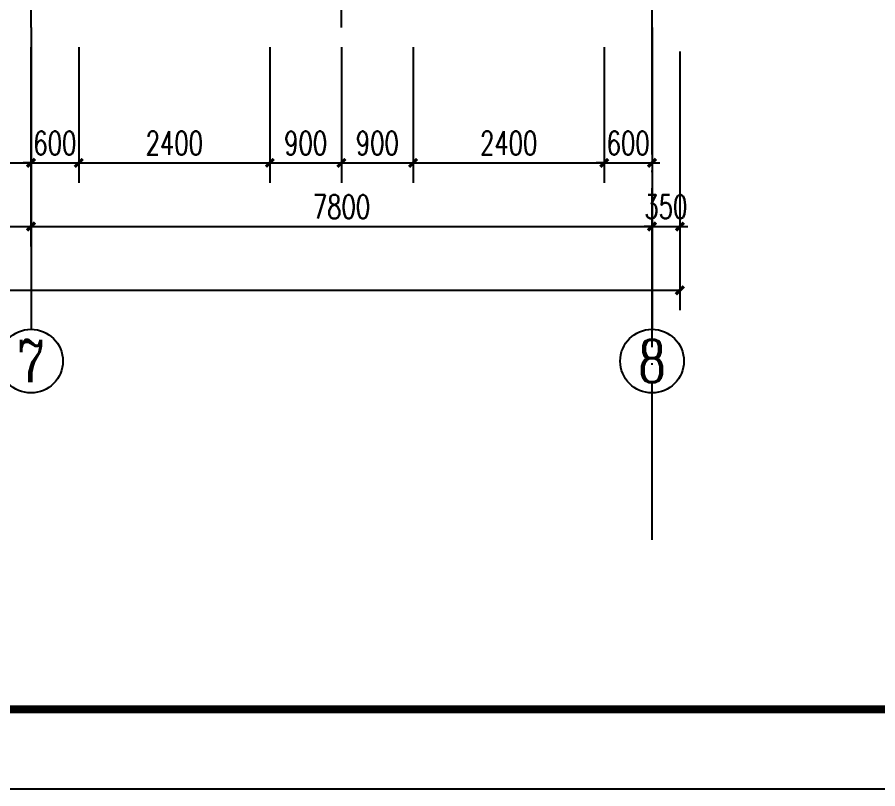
# Model space of a CAD drawing. Extents: x 63793 to 231107, y 20849 to 337643.
# Drawn here: x 196226 to 207035, y 252050 to 261743 of the extents above; entities that cross this region are included whole.
import ezdxf
from ezdxf.enums import TextEntityAlignment as Align

# ---------------------------------------------------------------- set-up
doc = ezdxf.new("R2010")
doc.units = 0
doc.header["$LTSCALE"] = 1000
doc.header["$MEASUREMENT"] = 0
doc.linetypes.add('DOTE', pattern=[2.42, 2, -0.2, 0.02, -0.2])
for name, color, linetype in [('AXIS', 3, 'Continuous'), ('AXIS_TEXT', 7, 'Continuous'), ('DOTE', 1, 'DOTE'), ('PUB_DIM', 3, 'Continuous'), ('PUB_TITLE', 4, 'Continuous')]:
    doc.layers.add(name, color=color, linetype=linetype)
doc.styles.add('_TCH_AXIS', font='COMPLEX', dxfattribs={"bigfont": 'GBCBIG'})
doc.styles.add('_TCH_DIM_T3', font='SIMPLEX', dxfattribs={"width": 0.705882, "bigfont": 'GBCBIG'})
doc.styles.add('COMPLEX', font='COMPLEX')
doc.dimstyles.new('_TCH_ARCH&&100', dxfattribs={"dimtxt": 297.5, "dimasz": 100, "dimexe": 250, "dimexo": 300, "dimgap": 100, "dimtad": 1, "dimdec": 0, "dimzin": 0, "dimdsep": 46, "dimtxsty": '_TCH_DIM_T3', "dimblk": 'ARCHTICK', "dimcen": 0.09, "dimclrt": 7, "dimazin": 2, "dimtfac": 1, "dimtdec": 0, "dimtix": 1, "dimtmove": 2, "dimatfit": 3, "dimfxl": 0, "dimtolj": 1, "dimtzin": 0, "dimarcsym": 0})

# ---------------------------------------------------------------- blocks, each defined once
blk = doc.blocks.new('ddf')
at = {"layer": 'DOTE'}
blk.add_line((98583.8, 105895.5), (98583.8, 120424), dxfattribs=at)
blk = doc.blocks.new('_ArchTick')
at = {"color": 0, "linetype": 'ByBlock', "const_width": 0.4}
blk.add_lwpolyline([(-0.5, -0.5), (0.5, 0.5)], dxfattribs=at)
blk = doc.blocks.new('*D214')
at = {"layer": 'Defpoints', "color": 0, "transparency": 16777216}
for p in [(203599, 261667), (204199, 261667), (204199, 259913)]:
    blk.add_point(p, dxfattribs=at)
at = {"layer": 'PUB_DIM', "color": 0, "lineweight": -2, "transparency": 16777216}
for p, q in [((203599, 261367), (203599, 259663)), ((204199, 261367), (204199, 259663)), ((203599, 259913), (203499, 259913)), ((203599, 259913), (204199, 259913)), ((204199, 259913), (204299, 259913))]:
    blk.add_line(p, q, dxfattribs=at)
at = {"layer": 'PUB_DIM', "color": 0, "lineweight": -2, "transparency": 16777216, "xscale": 100, "yscale": 100, "zscale": 100}
blk.add_blockref('_ArchTick', (203599, 259913), dxfattribs=at)
at = {"layer": 'PUB_DIM', "color": 0, "lineweight": -2, "transparency": 16777216, "xscale": 100, "yscale": 100, "zscale": 100, "rotation": 180}
blk.add_blockref('_ArchTick', (204199, 259913), dxfattribs=at)
at = {"layer": 'PUB_DIM', "color": 7, "transparency": 16777216, "insert": (203899, 260161), "char_height": 297.5, "attachment_point": 5, "style": '_TCH_DIM_T3'}
blk.add_mtext('\\A1;600', dxfattribs=at)
blk = doc.blocks.new('*D215')
at = {"layer": 'Defpoints', "color": 0, "transparency": 16777216}
for p in [(201199, 261667), (203599, 261667), (203599, 259913)]:
    blk.add_point(p, dxfattribs=at)
at = {"layer": 'PUB_DIM', "color": 0, "lineweight": -2, "transparency": 16777216}
for p, q in [((201199, 261367), (201199, 259663)), ((203599, 261367), (203599, 259663)), ((201199, 259913), (203599, 259913))]:
    blk.add_line(p, q, dxfattribs=at)
at = {"layer": 'PUB_DIM', "color": 0, "lineweight": -2, "transparency": 16777216, "xscale": 100, "yscale": 100, "zscale": 100, "rotation": 180}
blk.add_blockref('_ArchTick', (201199, 259913), dxfattribs=at)
at = {"layer": 'PUB_DIM', "color": 0, "lineweight": -2, "transparency": 16777216, "xscale": 100, "yscale": 100, "zscale": 100}
blk.add_blockref('_ArchTick', (203599, 259913), dxfattribs=at)
at = {"layer": 'PUB_DIM', "color": 7, "transparency": 16777216, "insert": (202399, 260161), "char_height": 297.5, "attachment_point": 5, "style": '_TCH_DIM_T3'}
blk.add_mtext('\\A1;2400', dxfattribs=at)
blk = doc.blocks.new('*D216')
at = {"layer": 'Defpoints', "color": 0, "transparency": 16777216}
for p in [(200299, 261667), (201199, 261667), (201199, 259913)]:
    blk.add_point(p, dxfattribs=at)
at = {"layer": 'PUB_DIM', "color": 0, "lineweight": -2, "transparency": 16777216}
for p, q in [((200299, 261367), (200299, 259663)), ((201199, 261367), (201199, 259663)), ((200299, 259913), (201199, 259913))]:
    blk.add_line(p, q, dxfattribs=at)
at = {"layer": 'PUB_DIM', "color": 0, "lineweight": -2, "transparency": 16777216, "xscale": 100, "yscale": 100, "zscale": 100, "rotation": 180}
blk.add_blockref('_ArchTick', (200299, 259913), dxfattribs=at)
at = {"layer": 'PUB_DIM', "color": 0, "lineweight": -2, "transparency": 16777216, "xscale": 100, "yscale": 100, "zscale": 100}
blk.add_blockref('_ArchTick', (201199, 259913), dxfattribs=at)
at = {"layer": 'PUB_DIM', "color": 7, "transparency": 16777216, "insert": (200749, 260161), "char_height": 297.5, "attachment_point": 5, "style": '_TCH_DIM_T3'}
blk.add_mtext('\\A1;900', dxfattribs=at)
blk = doc.blocks.new('*D217')
at = {"layer": 'Defpoints', "color": 0, "transparency": 16777216}
for p in [(199399, 261667), (200299, 261667), (200299, 259913)]:
    blk.add_point(p, dxfattribs=at)
at = {"layer": 'PUB_DIM', "color": 0, "lineweight": -2, "transparency": 16777216}
for p, q in [((199399, 261367), (199399, 259663)), ((200299, 261367), (200299, 259663)), ((199399, 259913), (200299, 259913))]:
    blk.add_line(p, q, dxfattribs=at)
at = {"layer": 'PUB_DIM', "color": 0, "lineweight": -2, "transparency": 16777216, "xscale": 100, "yscale": 100, "zscale": 100, "rotation": 180}
blk.add_blockref('_ArchTick', (199399, 259913), dxfattribs=at)
at = {"layer": 'PUB_DIM', "color": 0, "lineweight": -2, "transparency": 16777216, "xscale": 100, "yscale": 100, "zscale": 100}
blk.add_blockref('_ArchTick', (200299, 259913), dxfattribs=at)
at = {"layer": 'PUB_DIM', "color": 7, "transparency": 16777216, "insert": (199849, 260161), "char_height": 297.5, "attachment_point": 5, "style": '_TCH_DIM_T3'}
blk.add_mtext('\\A1;900', dxfattribs=at)
blk = doc.blocks.new('*D218')
at = {"layer": 'Defpoints', "color": 0, "transparency": 16777216}
for p in [(196999, 261667), (199399, 261667), (199399, 259913)]:
    blk.add_point(p, dxfattribs=at)
at = {"layer": 'PUB_DIM', "color": 0, "lineweight": -2, "transparency": 16777216}
for p, q in [((196999, 261367), (196999, 259663)), ((199399, 261367), (199399, 259663)), ((196999, 259913), (199399, 259913))]:
    blk.add_line(p, q, dxfattribs=at)
at = {"layer": 'PUB_DIM', "color": 0, "lineweight": -2, "transparency": 16777216, "xscale": 100, "yscale": 100, "zscale": 100, "rotation": 180}
blk.add_blockref('_ArchTick', (196999, 259913), dxfattribs=at)
at = {"layer": 'PUB_DIM', "color": 0, "lineweight": -2, "transparency": 16777216, "xscale": 100, "yscale": 100, "zscale": 100}
blk.add_blockref('_ArchTick', (199399, 259913), dxfattribs=at)
at = {"layer": 'PUB_DIM', "color": 7, "transparency": 16777216, "insert": (198199, 260161), "char_height": 297.5, "attachment_point": 5, "style": '_TCH_DIM_T3'}
blk.add_mtext('\\A1;2400', dxfattribs=at)
blk = doc.blocks.new('*D219')
at = {"layer": 'Defpoints', "color": 0, "transparency": 16777216}
for p in [(196399, 261667), (196999, 261667), (196999, 259913)]:
    blk.add_point(p, dxfattribs=at)
at = {"layer": 'PUB_DIM', "color": 0, "lineweight": -2, "transparency": 16777216}
for p, q in [((196399, 261367), (196399, 259663)), ((196999, 261367), (196999, 259663)), ((196399, 259913), (196299, 259913)), ((196399, 259913), (196999, 259913)), ((196999, 259913), (197099, 259913))]:
    blk.add_line(p, q, dxfattribs=at)
at = {"layer": 'PUB_DIM', "color": 0, "lineweight": -2, "transparency": 16777216, "xscale": 100, "yscale": 100, "zscale": 100}
blk.add_blockref('_ArchTick', (196399, 259913), dxfattribs=at)
at = {"layer": 'PUB_DIM', "color": 0, "lineweight": -2, "transparency": 16777216, "xscale": 100, "yscale": 100, "zscale": 100, "rotation": 180}
blk.add_blockref('_ArchTick', (196999, 259913), dxfattribs=at)
at = {"layer": 'PUB_DIM', "color": 7, "transparency": 16777216, "insert": (196699, 260161), "char_height": 297.5, "attachment_point": 5, "style": '_TCH_DIM_T3'}
blk.add_mtext('\\A1;600', dxfattribs=at)
blk = doc.blocks.new('*D220')
at = {"layer": 'Defpoints', "color": 0, "transparency": 16777216}
for p in [(194599, 261667), (196399, 261667), (196399, 259913)]:
    blk.add_point(p, dxfattribs=at)
at = {"layer": 'PUB_DIM', "color": 0, "lineweight": -2, "transparency": 16777216}
for p, q in [((194599, 261367), (194599, 259663)), ((196399, 261367), (196399, 259663)), ((194599, 259913), (196399, 259913))]:
    blk.add_line(p, q, dxfattribs=at)
at = {"layer": 'PUB_DIM', "color": 0, "lineweight": -2, "transparency": 16777216, "xscale": 100, "yscale": 100, "zscale": 100, "rotation": 180}
blk.add_blockref('_ArchTick', (194599, 259913), dxfattribs=at)
at = {"layer": 'PUB_DIM', "color": 0, "lineweight": -2, "transparency": 16777216, "xscale": 100, "yscale": 100, "zscale": 100}
blk.add_blockref('_ArchTick', (196399, 259913), dxfattribs=at)
at = {"layer": 'PUB_DIM', "color": 7, "transparency": 16777216, "insert": (195499, 260161), "char_height": 297.5, "attachment_point": 5, "style": '_TCH_DIM_T3'}
blk.add_mtext('\\A1;1800', dxfattribs=at)
blk = doc.blocks.new('*D271')
at = {"layer": 'AXIS', "color": 0, "lineweight": -2, "transparency": 16777216}
for p, q in [((188599, 261313), (188599, 258863)), ((196399, 261313), (196399, 258863)), ((188599, 259113), (196399, 259113))]:
    blk.add_line(p, q, dxfattribs=at)
at = {"layer": 'Defpoints', "color": 0, "transparency": 16777216}
for p in [(188599, 261613), (196399, 261613), (196399, 259113)]:
    blk.add_point(p, dxfattribs=at)
at = {"layer": 'AXIS', "color": 0, "lineweight": -2, "transparency": 16777216, "xscale": 100, "yscale": 100, "zscale": 100, "rotation": 180}
blk.add_blockref('_ArchTick', (188599, 259113), dxfattribs=at)
at = {"layer": 'AXIS', "color": 0, "lineweight": -2, "transparency": 16777216, "xscale": 100, "yscale": 100, "zscale": 100}
blk.add_blockref('_ArchTick', (196399, 259113), dxfattribs=at)
at = {"layer": 'AXIS', "color": 7, "transparency": 16777216, "insert": (192499, 259361), "char_height": 297.5, "attachment_point": 5, "style": '_TCH_DIM_T3'}
blk.add_mtext('\\A1;7800', dxfattribs=at)
blk = doc.blocks.new('*D272')
at = {"layer": 'AXIS', "color": 0, "lineweight": -2, "transparency": 16777216}
for p, q in [((196399, 261313), (196399, 258863)), ((204199, 261313), (204199, 258863)), ((196399, 259113), (204199, 259113))]:
    blk.add_line(p, q, dxfattribs=at)
at = {"layer": 'Defpoints', "color": 0, "transparency": 16777216}
for p in [(196399, 261613), (204199, 261613), (204199, 259113)]:
    blk.add_point(p, dxfattribs=at)
at = {"layer": 'AXIS', "color": 0, "lineweight": -2, "transparency": 16777216, "xscale": 100, "yscale": 100, "zscale": 100, "rotation": 180}
blk.add_blockref('_ArchTick', (196399, 259113), dxfattribs=at)
at = {"layer": 'AXIS', "color": 0, "lineweight": -2, "transparency": 16777216, "xscale": 100, "yscale": 100, "zscale": 100}
blk.add_blockref('_ArchTick', (204199, 259113), dxfattribs=at)
at = {"layer": 'AXIS', "color": 7, "transparency": 16777216, "insert": (200299, 259361), "char_height": 297.5, "attachment_point": 5, "style": '_TCH_DIM_T3'}
blk.add_mtext('\\A1;7800', dxfattribs=at)
blk = doc.blocks.new('*D273')
at = {"layer": 'AXIS', "color": 0, "lineweight": -2, "transparency": 16777216}
for p, q in [((204199, 261313), (204199, 258863)), ((204549, 261313), (204549, 258863)), ((204199, 259113), (204099, 259113)), ((204199, 259113), (204549, 259113)), ((204549, 259113), (204649, 259113))]:
    blk.add_line(p, q, dxfattribs=at)
at = {"layer": 'Defpoints', "color": 0, "transparency": 16777216}
for p in [(204199, 261613), (204549, 261613), (204549, 259113)]:
    blk.add_point(p, dxfattribs=at)
at = {"layer": 'AXIS', "color": 0, "lineweight": -2, "transparency": 16777216, "xscale": 100, "yscale": 100, "zscale": 100}
blk.add_blockref('_ArchTick', (204199, 259113), dxfattribs=at)
at = {"layer": 'AXIS', "color": 0, "lineweight": -2, "transparency": 16777216, "xscale": 100, "yscale": 100, "zscale": 100, "rotation": 180}
blk.add_blockref('_ArchTick', (204549, 259113), dxfattribs=at)
at = {"layer": 'AXIS', "color": 7, "transparency": 16777216, "insert": (204374, 259361), "char_height": 297.5, "attachment_point": 5, "style": '_TCH_DIM_T3'}
blk.add_mtext('\\A1;350', dxfattribs=at)
blk = doc.blocks.new('*D274')
at = {"layer": 'AXIS', "color": 0, "lineweight": -2, "transparency": 16777216}
for p, q in [((142649, 261313), (142649, 258063)), ((204549, 261313), (204549, 258063)), ((142649, 258313), (204549, 258313))]:
    blk.add_line(p, q, dxfattribs=at)
at = {"layer": 'Defpoints', "color": 0, "transparency": 16777216}
for p in [(142649, 261613), (204549, 261613), (204549, 258313)]:
    blk.add_point(p, dxfattribs=at)
at = {"layer": 'AXIS', "color": 0, "lineweight": -2, "transparency": 16777216, "xscale": 100, "yscale": 100, "zscale": 100, "rotation": 180}
blk.add_blockref('_ArchTick', (142649, 258313), dxfattribs=at)
at = {"layer": 'AXIS', "color": 0, "lineweight": -2, "transparency": 16777216, "xscale": 100, "yscale": 100, "zscale": 100}
blk.add_blockref('_ArchTick', (204549, 258313), dxfattribs=at)
at = {"layer": 'AXIS', "color": 7, "transparency": 16777216, "insert": (173599, 258561), "char_height": 297.5, "attachment_point": 5, "style": '_TCH_DIM_T3'}
blk.add_mtext('\\A1;61900', dxfattribs=at)
blk = doc.blocks.new('_AXISO')
blk.add_circle((0, 0), 0.5)
at = {"layer": 'AXIS_TEXT', "style": 'COMPLEX', "width": 1.041667}
blk.add_attdef('A', text='', height=0.56, dxfattribs=at).set_placement((-0.25, -0.28), (0.25, -0.28), align=Align.FIT)

msp = doc.modelspace()

# ---------------------------------------------------------------- linework, layer by layer
at = {"layer": 'AXIS'}
for p, q in [((196399.3, 261612.7), (196399.3, 257822.6)), ((204199.3, 261612.7), (204199.3, 257822.6))]:
    msp.add_line(p, q, dxfattribs=at)
at = {"layer": 'DOTE'}
for p, q in [((196399.3, 261612.7), (196399.3, 287795.5)), ((204199.3, 261612.7), (204199.3, 287795.5)), ((200299.3, 261612.7), (200299.3, 269780.8))]:
    msp.add_line(p, q, dxfattribs=at)
at = {"layer": 'PUB_TITLE'}
msp.add_lwpolyline([(132027.2, 252050.1), (221227.2, 252050.1), (221227.2, 294050.1), (132027.2, 294050.1)], close=True, dxfattribs=at)
at = {"layer": 'PUB_TITLE', "const_width": 100}
msp.add_lwpolyline([(134527.2, 253050.1), (220227.2, 253050.1), (220227.2, 293050.1), (134527.2, 293050.1)], close=True, dxfattribs=at)

# ---------------------------------------------------------------- block references
msp.add_blockref('ddf', (105615.5, 149280.7))
at = {"layer": 'AXIS'}
ref = msp.add_blockref('_AXISO', (196399.3, 257422.6), dxfattribs=dict(at, xscale=800, yscale=800, zscale=800))
ref.add_attrib('A', '7', dxfattribs={"layer": 'AXIS_TEXT', "height": 532.5, "style": '_TCH_AXIS'}).set_placement((196221.8, 257156.3), (196576.8, 257156.3), align=Align.FIT)
ref = msp.add_blockref('_AXISO', (204199.3, 257422.6), dxfattribs=dict(at, xscale=800, yscale=800, zscale=800))
ref.add_attrib('A', '8', dxfattribs={"layer": 'AXIS_TEXT', "height": 532.5, "style": '_TCH_AXIS'}).set_placement((204021.8, 257156.3), (204376.8, 257156.3), align=Align.FIT)

# ---------------------------------------------------------------- dimensions: what is measured, and where the dimension line sits
for p1, p2, distance, text, picture, middle in [((142649.3, 261612.7), (204549.3, 261612.7), -3300, '61900', '*D274', (173599.3, 258561.4)), ((188599.3, 261612.7), (196399.3, 261612.7), -2500, '7800', '*D271', (192499.3, 259361.4)), ((196399.3, 261612.7), (204199.3, 261612.7), -2500, '7800', '*D272', (200299.3, 259361.4)), ((204199.3, 261612.7), (204549.3, 261612.7), -2500, '350', '*D273', (204374.3, 259361.4))]:
    dim = msp.add_aligned_dim(p1=p1, p2=p2, distance=distance, text=text, dimstyle='_TCH_ARCH&&100', dxfattribs=at)
    dim.commit()
    dim.dimension.update_dxf_attribs({"geometry": picture, "text_midpoint": middle})
at = {"layer": 'PUB_DIM'}
for p1, p2, text, picture, middle in [((194599.3, 261667.1), (196399.3, 261667.1), '1800', '*D220', (195499.3, 260161.4)), ((196399.3, 261667.1), (196999.3, 261667.1), '600', '*D219', (196699.3, 260161.4)), ((196999.3, 261667.1), (199399.3, 261667.1), '2400', '*D218', (198199.3, 260161.4)), ((199399.3, 261667.1), (200299.3, 261667.1), '900', '*D217', (199849.3, 260161.4)), ((200299.3, 261667.1), (201199.3, 261667.1), '900', '*D216', (200749.3, 260161.4)), ((201199.3, 261667.1), (203599.3, 261667.1), '2400', '*D215', (202399.3, 260161.4)), ((203599.3, 261667.1), (204199.3, 261667.1), '600', '*D214', (203899.3, 260161.4))]:
    dim = msp.add_aligned_dim(p1=p1, p2=p2, distance=-1754.5, text=text, dimstyle='_TCH_ARCH&&100', dxfattribs=at)
    dim.commit()
    dim.dimension.update_dxf_attribs({"geometry": picture, "text_midpoint": middle})

doc.saveas('drawing.dxf')
